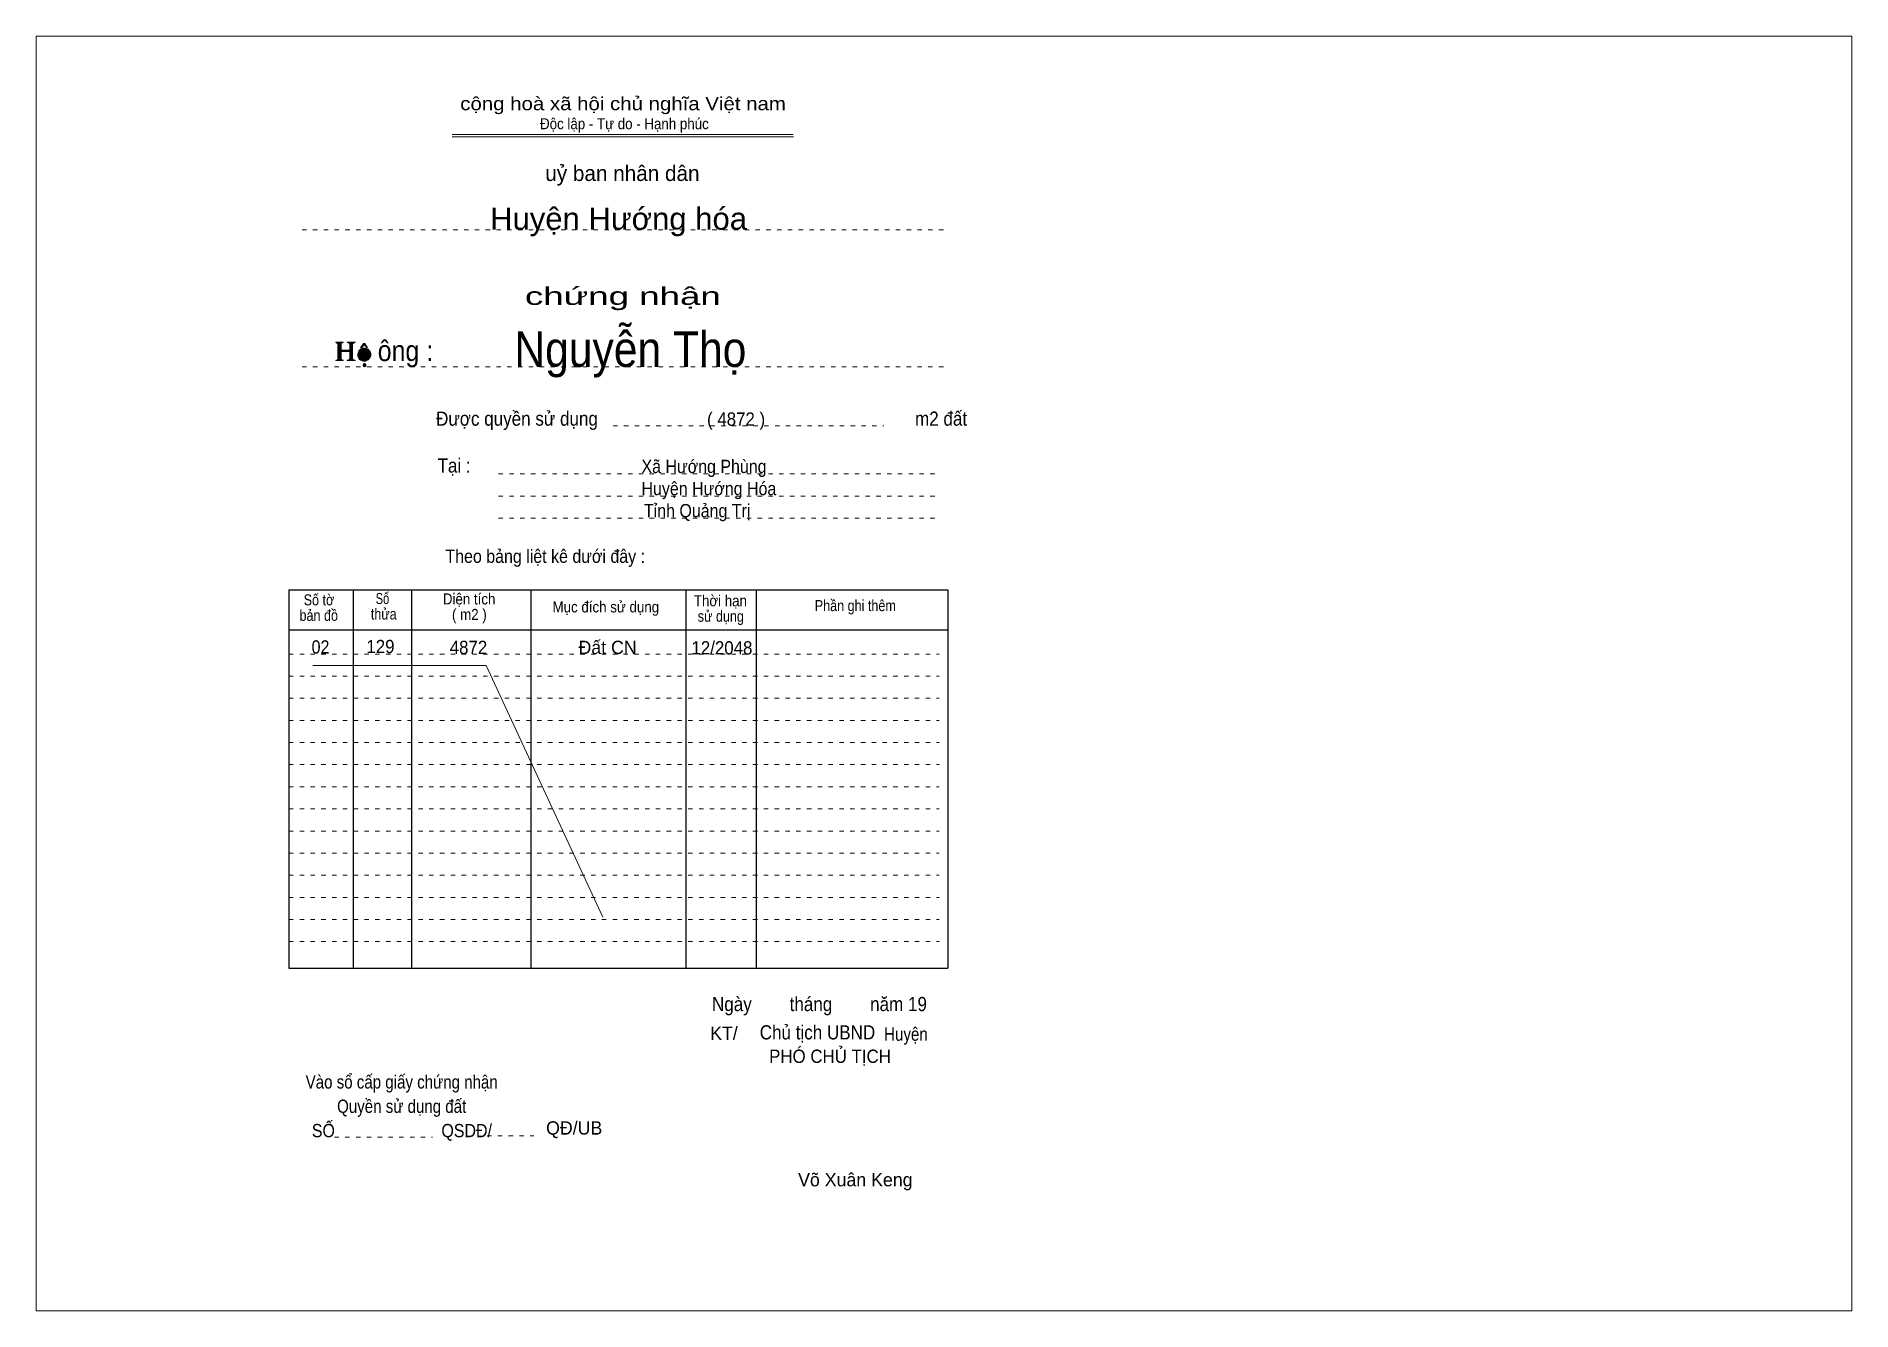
# Model space of a CAD drawing. Header units: centimetres. Extents: x -0.5 to 40.5, y 0 to 28.8.
import ezdxf
from ezdxf.enums import TextEntityAlignment as Align

# ---------------------------------------------------------------- set-up
doc = ezdxf.new("R2010")
doc.units = ezdxf.units.CM
doc.header["$LTSCALE"] = 0.12
doc.linetypes.add('DOTTED', pattern=[1.5, 0.3, -1.2])
for name, color, linetype, lineweight in [('1', 7, 'DOTTED', 13), ('2', 7, 'Continuous', 13), ('34', 7, 'Continuous', 13), ('50', 7, 'Continuous', 13)]:
    doc.layers.add(name, color=color, linetype=linetype, lineweight=lineweight)
doc.layers.add('3', color=7, linetype='Continuous')

msp = doc.modelspace()

# ---------------------------------------------------------------- hatches: boundary and pattern name
at = {"layer": '2'}
for points in [[(6.4, 21.68), (6.4, 21.81), (6.4, 21.82), (6.41, 21.84), (6.43, 21.84), (6.45, 21.85), (6.45, 21.86), (6.28, 21.86), (6.28, 21.85), (6.3, 21.84), (6.32, 21.83), (6.33, 21.82), (6.33, 21.81), (6.33, 21.49), (6.33, 21.48), (6.32, 21.46), (6.3, 21.45), (6.28, 21.45), (6.28, 21.44), (6.45, 21.44), (6.45, 21.45), (6.43, 21.46), (6.41, 21.47), (6.4, 21.48), (6.4, 21.49), (6.4, 21.65), (6.6, 21.65), (6.6, 21.49), (6.59, 21.48), (6.59, 21.46), (6.57, 21.46), (6.54, 21.45), (6.54, 21.44), (6.72, 21.44), (6.72, 21.45), (6.69, 21.46), (6.67, 21.46), (6.66, 21.48), (6.66, 21.49), (6.66, 21.81), (6.66, 21.82), (6.67, 21.83), (6.69, 21.84), (6.72, 21.85), (6.72, 21.86), (6.54, 21.86), (6.54, 21.85), (6.57, 21.84), (6.59, 21.83), (6.59, 21.82), (6.6, 21.81), (6.6, 21.68)], [(6.86, 21.73), (6.92, 21.8), (6.99, 21.73), (7, 21.73), (6.94, 21.83), (6.91, 21.83), (6.84, 21.73)], [(7.07, 21.58), (7.07, 21.61), (7.06, 21.64), (7.05, 21.66), (7.03, 21.68), (7.01, 21.7), (6.98, 21.71), (6.95, 21.72), (6.92, 21.72), (6.89, 21.72), (6.86, 21.71), (6.84, 21.7), (6.82, 21.68), (6.8, 21.66), (6.79, 21.63), (6.78, 21.6), (6.78, 21.57), (6.78, 21.54), (6.79, 21.52), (6.8, 21.49), (6.82, 21.47), (6.84, 21.45), (6.86, 21.44), (6.89, 21.43), (6.92, 21.43), (6.95, 21.43), (6.98, 21.44), (7.01, 21.46), (7.03, 21.48), (7.05, 21.5), (7.06, 21.53), (7.07, 21.55)], [(7.01, 21.55), (7, 21.51), (6.99, 21.48), (6.96, 21.46), (6.93, 21.45), (6.91, 21.45), (6.89, 21.46), (6.88, 21.47), (6.86, 21.49), (6.85, 21.54), (6.84, 21.61), (6.85, 21.64), (6.86, 21.67), (6.88, 21.7), (6.91, 21.7), (6.94, 21.7), (6.97, 21.68), (6.99, 21.65), (7, 21.62)]]:
    msp.add_hatch(color=256, dxfattribs=at).paths.add_polyline_path(points)
at = {"layer": '34'}
msp.add_hatch(color=256, dxfattribs=at).paths.add_polyline_path([(6.9, 21.34), (6.9, 21.33), (6.91, 21.31), (6.92, 21.31), (6.93, 21.3), (6.94, 21.31), (6.95, 21.31), (6.96, 21.33), (6.96, 21.34), (6.96, 21.35), (6.95, 21.37), (6.94, 21.37), (6.93, 21.38), (6.92, 21.37), (6.91, 21.37)])

# ---------------------------------------------------------------- linework, layer by layer
at = {"layer": '1', "linetype": 'Continuous'}
for p, q in [((8.91, 26.55), (16.62, 26.55)), ((8.91, 26.5), (16.63, 26.5))]:
    msp.add_line(p, q, dxfattribs=at)
at = {"layer": '1'}
for p, q in [((5.52, 24.4), (20.02, 24.4)), ((5.52, 21.3), (20.02, 21.3)), ((12.55, 19.97), (18.67, 19.97)), ((9.96, 18.88), (19.9, 18.88)), ((9.96, 18.38), (19.9, 18.38)), ((9.96, 17.88), (19.9, 17.88)), ((5.22, 14.81), (19.92, 14.81)), ((5.22, 14.31), (19.92, 14.31)), ((5.22, 13.81), (19.92, 13.81)), ((5.22, 13.31), (19.92, 13.31)), ((5.22, 12.81), (19.92, 12.81)), ((5.22, 12.31), (19.92, 12.31)), ((5.22, 11.81), (19.92, 11.81)), ((5.22, 11.31), (19.92, 11.31)), ((5.22, 10.81), (19.92, 10.81)), ((5.22, 10.31), (19.92, 10.31)), ((5.22, 9.81), (19.92, 9.81)), ((5.22, 9.31), (19.92, 9.31)), ((5.22, 8.81), (19.92, 8.81)), ((5.22, 8.31), (19.92, 8.31)), ((6.25, 3.89), (8.47, 3.89)), ((9.7, 3.92), (10.76, 3.92))]:
    msp.add_line(p, q, dxfattribs=at)
at = {"layer": '1', "linetype": 'Continuous', "lineweight": 25}
for p, q in [((5.22, 16.26), (20.12, 16.26)), ((5.22, 16.26), (5.22, 7.71)), ((6.67, 16.26), (6.67, 7.71)), ((7.99, 16.26), (7.99, 7.71)), ((10.69, 16.26), (10.69, 7.71)), ((14.19, 16.26), (14.19, 7.71)), ((15.78, 16.26), (15.78, 7.71)), ((20.12, 16.26), (20.12, 7.71)), ((5.22, 15.36), (20.12, 15.36)), ((5.22, 7.71), (20.12, 7.71))]:
    msp.add_line(p, q, dxfattribs=at)
at = {"layer": '1', "linetype": 'Continuous'}
msp.add_lwpolyline([(-0.49, -0.03), (40.55, -0.03), (40.55, 28.77), (-0.49, 28.77)], close=True, dxfattribs=at)
at = {"layer": '2'}
for points in [[(6.4, 21.68), (6.4, 21.81), (6.4, 21.82), (6.41, 21.84), (6.43, 21.84), (6.45, 21.85), (6.45, 21.86), (6.28, 21.86), (6.28, 21.85), (6.3, 21.84), (6.32, 21.83), (6.33, 21.82), (6.33, 21.81), (6.33, 21.49), (6.33, 21.48), (6.32, 21.46), (6.3, 21.45), (6.28, 21.45), (6.28, 21.44), (6.45, 21.44), (6.45, 21.45), (6.43, 21.46), (6.41, 21.47), (6.4, 21.48), (6.4, 21.49), (6.4, 21.65), (6.6, 21.65), (6.6, 21.49), (6.59, 21.48), (6.59, 21.46), (6.57, 21.46), (6.54, 21.45), (6.54, 21.44), (6.72, 21.44), (6.72, 21.45), (6.69, 21.46), (6.67, 21.46), (6.66, 21.48), (6.66, 21.49), (6.66, 21.81), (6.66, 21.82), (6.67, 21.83), (6.69, 21.84), (6.72, 21.85), (6.72, 21.86), (6.54, 21.86), (6.54, 21.85), (6.57, 21.84), (6.59, 21.83), (6.59, 21.82), (6.6, 21.81), (6.6, 21.68)], [(6.86, 21.73), (6.92, 21.8), (6.99, 21.73), (7, 21.73), (6.94, 21.83), (6.91, 21.83), (6.84, 21.73)], [(7.07, 21.58), (7.07, 21.61), (7.06, 21.64), (7.05, 21.66), (7.03, 21.68), (7.01, 21.7), (6.98, 21.71), (6.95, 21.72), (6.92, 21.72), (6.89, 21.72), (6.86, 21.71), (6.84, 21.7), (6.82, 21.68), (6.8, 21.66), (6.79, 21.63), (6.78, 21.6), (6.78, 21.57), (6.78, 21.54), (6.79, 21.52), (6.8, 21.49), (6.82, 21.47), (6.84, 21.45), (6.86, 21.44), (6.89, 21.43), (6.92, 21.43), (6.95, 21.43), (6.98, 21.44), (7.01, 21.46), (7.03, 21.48), (7.05, 21.5), (7.06, 21.53), (7.07, 21.55)], [(7.01, 21.55), (7, 21.51), (6.99, 21.48), (6.96, 21.46), (6.93, 21.45), (6.91, 21.45), (6.89, 21.46), (6.88, 21.47), (6.86, 21.49), (6.85, 21.54), (6.84, 21.61), (6.85, 21.64), (6.86, 21.67), (6.88, 21.7), (6.91, 21.7), (6.94, 21.7), (6.97, 21.68), (6.99, 21.65), (7, 21.62)]]:
    msp.add_lwpolyline(points, close=True, dxfattribs=at)
at = {"layer": '34'}
msp.add_lwpolyline([(6.9, 21.34), (6.9, 21.33), (6.91, 21.31), (6.92, 21.31), (6.93, 21.3), (6.94, 21.31), (6.95, 21.31), (6.96, 21.33), (6.96, 21.34), (6.96, 21.35), (6.95, 21.37), (6.94, 21.37), (6.93, 21.38), (6.92, 21.37), (6.91, 21.37)], close=True, dxfattribs=at)
at = {"layer": '50'}
msp.add_lwpolyline([(5.76, 14.55), (9.68, 14.55), (12.32, 8.86)], dxfattribs=at)

# ---------------------------------------------------------------- texts
at = {"layer": '1'}
for s, height, width, p in [('cộng hoà xã hội chủ nghĩa Việt nam', 0.3, 1.15, (12.775, 27.1)), ('Độc lập - Tự do - Hạnh phúc', 0.25, 0.9, (12.805, 26.67)), ('chứng nhận', 0.4, 1.55, (12.77, 22.7)), ('Được quyền sử dụng                                                                   m2 đất', 0.32, 0.9, (14.55, 19.97)), ('Tại :', 0.32, 0.9, (8.955, 18.91)), ('Theo bảng liệt kê dưới đây :', 0.3, 0.9, (11.015, 16.87)), ('Số tờ', 0.25, 0.85, (5.9, 15.91)), ('Số ', 0.25, 0.75, (7.37, 15.94)), ('Diện tích', 0.25, 0.9, (9.295, 15.93)), ('Mục đích sử dụng', 0.25, 0.9, (12.385, 15.75)), ('Thời hạn', 0.25, 0.9, (14.975, 15.89)), ('Phần ghi thêm', 0.25, 0.85, (18.025, 15.78)), ('bản đồ', 0.25, 0.85, (5.895, 15.56)), ('thửa', 0.25, 0.85, (7.365, 15.59)), ('( m2 )', 0.25, 0.9, (9.3, 15.58)), ('sử dụng', 0.25, 0.85, (14.985, 15.54)), ('Ngày        tháng        năm 19', 0.32, 0.9, (17.215, 6.74)), ('Chủ tịch UBND', 0.32, 0.9, (17.17, 6.1)), ('Vào sổ cấp giấy chứng nhận', 0.3, 0.85, (7.77, 4.99)), ('Quyền sử dụng đất', 0.3, 0.85, (7.77, 4.44)), ('SỐ                        QSDĐ/', 0.3, 0.9, (7.775, 3.89))]:
    msp.add_text(s, height=height, dxfattribs=dict(at, width=width)).set_placement(p, align=Align.CENTER)
msp.add_text('uỷ ban nhân dân', height=0.35, dxfattribs=at).set_placement((12.76, 25.5), align=Align.CENTER)
at = {"layer": '2', "width": 0.9}
for s, height, p in [('ông :', 0.4683, (7.855, 21.43)), ('02', 0.3, (5.935, 14.82))]:
    msp.add_text(s, height=height, dxfattribs=at).set_placement(p, align=Align.CENTER)
at = {"layer": '3', "width": 0.95}
for s, p in [('( 4872 )', (15.33, 19.97)), ('4872', (9.28, 14.81))]:
    msp.add_text(s, height=0.3, dxfattribs=at).set_placement(p, align=Align.CENTER)
at = {"layer": '34'}
for s, height, width, p in [('Huyện Hướng hóa ', 0.5, 1.05, (12.77, 24.4)), ('Nguyễn Thọ', 0.8, 0.9, (12.94, 21.3)), ('Xã Hướng Phùng', 0.3, 0.9, (14.605, 18.9)), ('Huyện Hướng Hóa ', 0.3, 0.9, (14.765, 18.4)), ('Tỉnh Quảng Trị ', 0.3, 0.9, (14.5, 17.9)), ('129', 0.3, 0.95, (7.29, 14.83)), ('12/2048', 0.3, 0.95, (15.01, 14.8))]:
    msp.add_text(s, height=height, dxfattribs=dict(at, width=width)).set_placement(p, align=Align.CENTER)
msp.add_text('Đất CN', height=0.3, dxfattribs=at).set_placement((12.425, 14.81), align=Align.CENTER)
at = {"layer": '50'}
for s, p in [(' KT/', (15, 6.09)), ('QĐ/UB', (11.67, 3.95)), (' Võ Xuân Keng', (17.97, 2.78))]:
    msp.add_text(s, height=0.3, dxfattribs=at).set_placement(p, align=Align.CENTER)
for s, width, p in [(' Huyện ', 0.85, (19.17, 6.07)), (' PHÓ CHỦ TỊCH', 0.95, (17.4, 5.57))]:
    msp.add_text(s, height=0.3, dxfattribs=dict(at, width=width)).set_placement(p, align=Align.CENTER)

doc.saveas('drawing.dxf')
